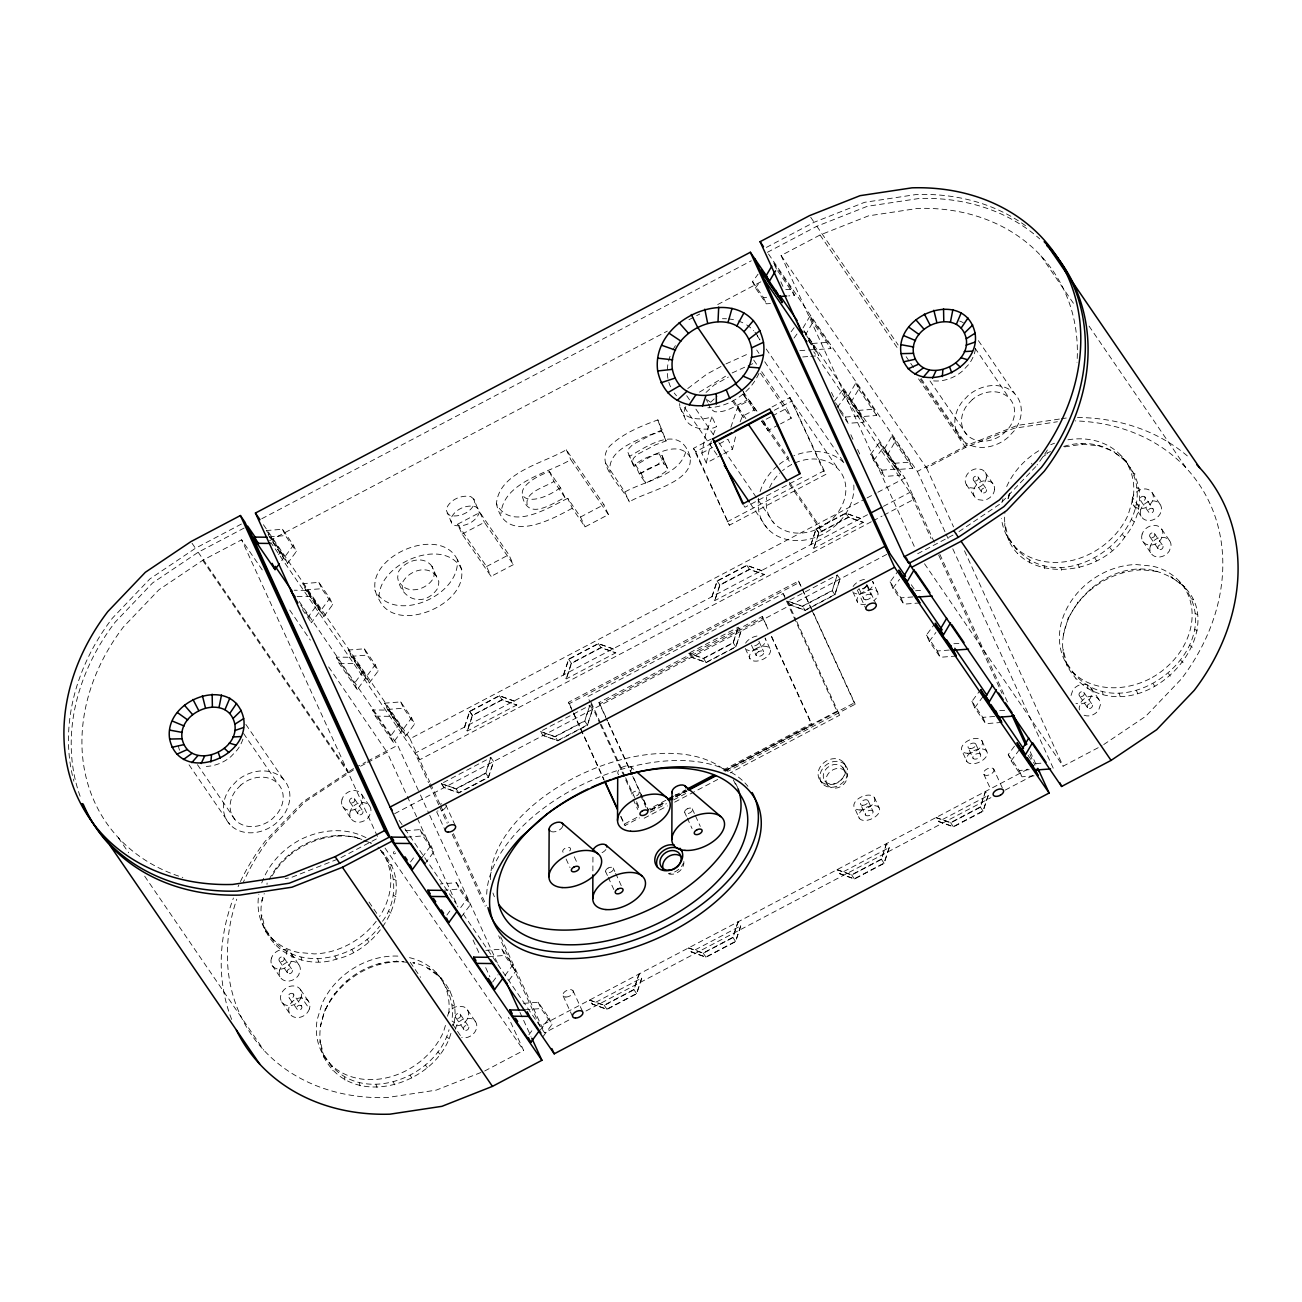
<?xml version="1.0" encoding="UTF-8"?>
<svg xmlns="http://www.w3.org/2000/svg" width="1302" height="1302" viewBox="0 0 1302 1302"><rect width="100%" height="100%" fill="white"/><g stroke="black" fill="none" stroke-linecap="round" stroke-linejoin="round"><path stroke-width="0.75" stroke-dasharray="5 3.75" d="M592.882 870.892L592.947 855.023M380.542 850.401C418.56 886.987 381.274 949.516 336.339 959.135C296.53 972.789 250 938.97 263.313 895.516M450.915 1033.365C436.365 1084.794 352.5 1110.964 324.182 1057.729C304.733 1009.245 354.632 956.303 403.653 961.722M382.576 921.246C399.096 899.031 396.98 867.083 377.971 847.065M436.284 972.757C447.416 986.265 454.903 1002.947 451.745 1020.817L454.219 1022.444L453.112 1026.09M454.219 1022.444C459.378 995.07 440.206 967.679 412.897 962.617L414.573 963.073L410.814 962.715M1063.636 446.423C1120.322 429.383 1163.695 489.292 1124.782 537.026C1093.354 584.826 997.788 582.433 1005.014 511.312M1155.899 571.09C1253.305 601.784 1160.798 729.885 1087.902 688.53C1023.697 645.711 1094.754 552.422 1157.592 571.545L1139.266 569.495M1013.916 545.701C1064.629 610.068 1179.628 517.854 1120.973 455.554M1072.23 671.376C1122.942 735.744 1237.958 643.546 1179.286 581.229M265.868 932.037L261.848 915.013L261.669 917.047M324.182 1057.729L320.162 1040.689L319.983 1042.723M1008.871 540.525L1004.867 523.485L1004.688 525.52M1067.201 666.201L1063.181 649.161L1063.002 651.195M267.008 884.432L267.089 883.033M320.552 1024.772L320.373 1026.481L325.402 1008.708M1063.555 633.244L1063.392 634.969L1068.405 617.181M262.239 899.08L262.06 900.805L264.257 893.53M722.04 454.691L706.302 462.975L701.778 453.112L705.7 434.25L711.982 416.77C700.313 421.181 679.953 419.602 679.628 403.604M706.302 462.975L711.397 440.434M447.628 1016.227L447.904 1014.746A11.23 9.195 -34.4 0 1 458.516 1006.186L463.756 1006.82A11.23 9.195 -34.4 0 1 468.134 1017.204L466.962 1019.694A11.23 9.195 -34.4 0 1 457.523 1025.764L452.282 1025.13M455.602 1029.28L456.091 1026.708A11.23 9.195 -34.4 0 1 466.702 1018.131L471.942 1018.766A11.23 9.195 -34.4 0 1 476.32 1029.15L475.132 1031.656A11.23 9.195 -34.4 0 1 465.709 1037.727L461.722 1037.417M1071.041 695.48L1072.718 690.385A11.23 9.195 -34.4 0 1 1082.157 684.315L1084.875 684.299A11.23 9.195 -34.4 0 1 1092.248 692.762L1090.588 697.839A11.23 9.195 -34.4 0 1 1078.414 703.926L1075.908 703.275M723.782 453.763L732.538 449.157L735.858 435.389M730.878 427.251L737.908 406.387L749.447 400.3L756.95 411.253M445.447 1025.423L443.494 1031.9A70.145 57.467 -34.4 0 1 364.153 1079.325A70.145 57.467 -34.4 0 1 317.151 1019.808L322.001 1003.761A70.145 57.467 -34.4 0 1 400.398 956.254M329.211 1062.904C362.428 1106.244 436.268 1077.714 449.044 1029.736M1001.84 502.605L1003.012 498.78M1007.943 498.65L1009.555 493.295M1008.366 498.357L1010.027 492.905M464.554 727.069L469.615 711.299L499.317 695.659L514.046 700.997L516.78 704.984L467.272 731.057L464.554 727.069L469.745 711.576L499.431 695.919L514.046 700.997M472.349 715.286L467.288 731.057L472.463 715.547L502.165 699.906L516.764 704.984L502.051 699.63L472.349 715.286L469.615 711.299M488.527 777.327L493.588 761.556L490.854 757.569L441.362 783.641L444.096 787.629L458.825 792.967L488.527 777.327L485.662 773.079L490.854 757.569L485.792 773.339L456.107 788.979L441.362 783.641L444.096 787.629L458.695 792.706L488.396 777.066L493.588 761.556M563.538 674.924L568.6 659.154L598.285 643.497L613.014 648.835L615.748 652.823L566.256 678.895L563.538 674.924L568.714 659.414L598.415 643.758L613.014 648.835M587.495 725.165L592.556 709.395L589.839 705.407L540.346 731.496L543.064 735.467L557.809 740.805L587.495 725.165L584.647 720.917L589.839 705.407L584.761 721.178L555.075 736.834L540.346 731.496L554.961 736.558L557.809 740.805M711.999 596.674L717.06 580.904L746.762 565.263L761.491 570.601L764.225 574.589L714.733 600.661L711.999 596.674L717.19 581.18L746.876 565.524L761.491 570.601M733.01 629.973L688.807 653.262L691.541 657.233L706.27 662.572L735.972 646.931L741.033 631.161L738.299 627.173L734.767 629.045M639.038 974.01L633.976 989.78L604.291 1005.437L589.562 1000.099L592.28 1004.086L607.009 1009.408L636.711 993.768L641.772 977.997L639.038 974.01L633.846 989.52L604.161 1005.177L589.546 1000.099L592.28 1004.086L606.895 1009.148L636.58 993.507L641.772 977.997L592.28 1004.086M810.983 544.529L816.045 528.758L845.747 513.102L860.476 518.44L863.193 522.428L813.717 548.5L810.983 544.529L816.175 529.019L845.861 513.362L860.476 518.44M818.779 532.73L813.717 548.5L818.893 533.006L848.595 517.35L863.193 522.428L848.465 517.089L818.779 532.73L816.045 528.758M834.94 594.77L840.018 578.999L837.284 575.012L787.791 601.101L790.526 605.088L805.254 610.426L834.94 594.77L832.092 590.522L837.284 575.012L832.222 590.783L802.52 606.439L787.791 601.101L802.406 606.179L805.254 610.426M738.022 921.865L732.961 937.635L703.259 953.276L688.53 947.937L691.264 951.925L705.993 957.263L735.679 941.606L740.74 925.836L738.022 921.865L732.831 937.359L703.145 953.015L688.53 947.937M886.499 843.631L881.421 859.401L851.736 875.042L837.007 869.703L839.725 873.691L854.454 879.029L884.156 863.372L889.217 847.602L886.499 843.631L881.308 859.125L851.606 874.781L837.007 869.703M985.468 791.47L980.406 807.24L950.704 822.88L935.975 817.542L938.709 821.529L953.438 826.868L983.14 811.227L988.202 795.457L985.468 791.47L980.292 806.98L950.59 822.62L935.975 817.542M685.796 406.598C677.203 424.908 702.755 433.859 716.507 426.633L711.982 416.77M601.133 647.745L571.448 663.402L566.256 678.895L571.318 663.125L601.019 647.485L615.748 652.823L601.133 647.745L598.285 643.497M592.556 709.395L587.381 724.905L557.679 740.545L543.064 735.467M749.61 569.511L719.925 585.151L714.733 600.661L719.794 584.891L749.496 569.251L764.225 574.589L749.61 569.511L746.762 565.263M703.422 658.324L733.124 642.683L738.299 627.173L733.238 642.944L703.552 658.6L688.807 653.262L703.422 658.324L706.27 662.572M741.033 631.161L735.842 646.671L706.156 662.311L691.541 657.233M840.018 578.999L834.826 594.509L805.124 610.15L790.526 605.088M713.187 434.901L716.507 426.633M740.138 421.848L742.433 416.249L753.972 410.179L749.447 400.3M662.23 455.781L662.978 458.63L657.754 464.554L641.137 473.244L634.92 464.163L643.579 458.939L655.036 454.219L659.382 454.007L662.23 455.781L667.487 468.508L665.892 471.422L656.973 477.59L645.662 483.107L639.428 474.026L634.92 464.163M810.023 316.044L802.406 329.015L812.302 343.468L815.166 349.717L830.888 348.578L828.023 342.345L810.023 316.044L812.887 322.294L830.888 348.578M805.254 335.249L812.887 322.294M848.22 395.938L855.853 382.983L873.854 409.267L876.702 415.501L860.98 416.64L851.085 402.172L848.22 395.938L858.116 410.407L860.98 416.64M851.085 402.172L858.702 389.217L855.853 382.983M884.416 448.816L892.049 435.861L910.049 462.145L912.897 468.394L897.176 469.517L887.28 455.065L884.416 448.816L894.328 463.284L897.176 469.517M887.28 455.065L894.897 442.094L892.049 435.861M269.091 879.68C285.822 846.056 330.203 824.98 365.699 841.027M272.102 875.872C288.686 847.553 323.856 830.969 356.26 837.398M395.71 852.973C393.285 856.277 392.211 850.043 395.58 851.785M325.321 1010.108C339.887 979.316 374.569 957.475 408.926 962.536M1068.34 618.58C1081.425 590.815 1109.955 571.545 1140.617 569.934M278.579 554.636L280.711 551.722L270.8 537.254L273.664 543.504L283.559 557.956L281.427 560.869M317.07 604.828L319.918 611.077L311.406 622.714L308.541 616.481L317.07 604.828L307.174 590.376L294.236 590.229M357.22 689.653L354.372 683.404L362.884 671.767L352.988 657.298L336.355 657.119L339.22 663.353L357.22 689.653L365.748 678L362.884 671.767M393.383 742.465L390.535 736.232L399.063 724.579L389.152 710.127L372.535 709.932L375.383 716.165L393.383 742.465L401.911 730.813L399.063 724.579M410.553 861.94L414.817 856.114M446.912 915.046L451.176 909.235M492.726 981.985L498.064 974.693M528.905 1034.797L533.169 1028.971M287.514 563.392L284.633 557.077L293.438 545.212L282.534 529.279L266.454 530.532L269.335 536.831L287.514 563.392L296.319 551.527L293.438 545.212M323.889 616.497L321.008 610.199L329.797 598.334L318.892 582.401L302.813 583.638L305.71 589.936L323.889 616.497L332.694 604.633L329.797 598.334M369.345 682.899L366.464 676.601L375.253 664.736L364.348 648.803L348.269 650.04L351.166 656.338L369.345 682.899L378.15 671.035L375.253 664.736M405.703 736.021L402.823 729.706L411.627 717.841L400.707 701.908L384.643 703.161L387.524 709.46L405.703 736.021L414.508 724.14L411.627 717.841M770.377 303.529L766.357 303.838L755.437 287.905L752.556 281.606L758.057 274.185M755.437 287.905L759.847 281.981M791.128 331.75L794.415 327.307M794.008 338.048L797.312 333.605M422.141 857.416L430.929 845.551L420.025 829.602L403.962 830.855M425.022 863.714L433.826 851.85L430.929 845.551M834.387 401.114L843.175 389.249L861.354 415.81L864.251 422.108L848.172 423.345L839.448 410.602M460.696 907.559L467.304 898.657L456.384 882.723L440.32 883.96M837.267 407.412L846.056 395.548L843.175 389.249M461.38 916.82L470.185 904.955L467.304 898.657M870.745 454.235L879.55 442.371L897.729 468.932L900.61 475.23L884.53 476.467L873.626 460.534L870.745 454.235L881.649 470.168L884.53 476.467M873.626 460.534L882.431 448.669L879.55 442.371M505.062 975.442L512.76 965.059L501.84 949.125L485.776 950.362M509.049 980.26L515.641 971.357L512.76 965.059M540.33 1030.028L549.118 1018.164L538.214 1002.231L522.135 1003.484M543.211 1036.343L551.999 1024.479L549.118 1018.164M919.928 602.924L903.848 604.161L892.944 588.227L890.063 581.929L897.762 571.545M892.944 588.227L899.536 579.325M956.286 656.045L940.223 657.282L929.303 641.349L926.422 635.05L934.12 624.667M929.303 641.349L935.91 632.447M1001.743 722.431L985.679 723.668L974.759 707.735L971.878 701.436L979.576 691.053M974.759 707.735L983.563 695.87M1034.097 775.862L1022.037 776.789L1011.133 760.856L1008.236 754.558L1015.934 744.174M1011.133 760.856L1019.922 748.992M706.058 392.423L714.131 385.034L728.339 377.059M710.583 402.302L717.093 396.166M270.897 937.228C297.784 973.571 355.739 959.167 379.582 926.275M1035.855 466.572L1000.327 503.776L958.272 532.079M687.765 388.533L706.921 374.065L724.335 364.706M699.451 392.146L725.556 376.213M241.423 524.039L195.463 548.256L149.876 578.934L112.33 618.255A210.452 172.401 -34.4 0 0 73.888 781.2M244.141 528.026L198.197 552.243L152.611 582.922L115.064 622.258A210.452 172.401 -34.4 0 0 80.252 796.629M262.239 569.902L241.635 539.793L202.689 560.316L158.942 589.757L123.413 626.962A199.141 163.141 -34.4 0 0 182.833 877.467M353.493 768.554L302.617 802.032L265.071 841.352A210.452 172.401 -34.4 0 0 238.087 886.646M353.46 769.97L304.408 802.211L268.863 839.416A199.141 163.141 -34.4 0 0 243.344 882.268M1042.821 456.823L1045.913 454.74M1103.722 744.549L1145.793 716.23L1181.321 679.026A199.141 163.141 -34.4 0 0 1075.192 420.888M634.09 466.23L629.582 456.351C644.506 447.774 673.866 427.121 686.463 448.295C705.733 480.438 646.655 490.61 629.354 501.888C622.779 486.281 593.793 464.96 609.645 446.195C622.991 433.306 640.698 426.226 657.852 419.895L666.119 440.922L655.671 444.731L637.183 454.496L633.407 458.385L632.3 461.885L634.09 466.23C649.031 457.637 678.391 436.984 690.971 458.174M639.428 474.026L648.103 468.801L659.544 464.082L663.89 463.87L666.738 465.66M636.597 795.815L637.508 795.245A4.215 2.392 -24.6 0 0 638.745 791.632A4.215 2.392 -24.6 0 0 633.879 791.828L632.951 792.413A4.215 2.392 -24.6 0 0 632.707 796.515M766.39 247.413L814.124 222.268L864.609 202.315L916.575 194.47A210.452 172.401 -34.4 0 1 1027.717 227.313M261.783 518.733L751.287 260.791M767.366 252.328L816.859 226.255L867.344 206.302L919.31 198.457A210.452 172.401 -34.4 0 1 1039.728 238.901M914.264 546.368L781.102 255.517L820.048 234.995L868.499 215.855L917.682 208.418A199.141 163.141 -34.4 0 1 1076.998 362.265M269.595 540.688L667.324 331.115M688.921 319.739L699.711 314.042M717.711 304.554L760.905 281.802M457.572 524.234L479.917 512.467L508.87 554.766L513.395 564.629L491.066 576.395L462.096 534.097L457.572 524.234L486.541 566.533L491.066 576.395M462.096 534.097L484.425 522.33L513.395 564.629M560.413 487.664C522.997 514.469 502.621 488.852 549.411 471.568L560.413 487.664L564.938 497.527C549.721 504.867 526.496 521.793 521.858 493.702M742.628 390.34L747.136 400.202C736.818 404.776 726.37 413.157 714.538 411.709L710.632 408.828L708.369 403.897M567.737 498.357C547.947 507.764 511.068 531.916 496.453 503.776C498.959 472.056 543.666 463.317 566.289 449.76L603.884 504.688L608.408 514.567L585.037 526.887L572.262 508.219L567.737 498.357L580.513 517.008L585.037 526.887M572.262 508.219C549.753 520.556 504.948 544.513 496.453 503.776M772.086 406.94L789.956 397.533L825.891 474.351L729.38 525.211L693.461 448.376L711.331 438.969M693.461 448.376L695.724 451.696L711.803 443.217M774.365 410.26L792.234 400.853M486.541 566.533L508.87 554.766M580.513 517.008L603.884 504.688M701.778 453.112L712.275 447.579M719.274 443.901L728.013 439.295L732.538 449.157M770.572 416.868L763.379 420.644L767.903 430.523L778.694 424.826M772.379 415.908L786.766 408.34L791.274 418.202L780.484 423.882M801.902 477.264L744.988 507.259L742.71 503.939M727.102 521.89L823.613 471.031L825.891 474.351M355.267 767.627L365.878 762.044M367.636 761.117L397.68 745.281L419.618 793.178M263.427 524.706L410 738.787L865.309 498.861M867.099 497.917L876.1 493.181M877.906 492.221L904.89 477.997L935.617 545.131M768.505 254.004L917.373 471.438L966.849 445.349L1017.35 425.412L1059.34 419.065M360.54 766.243L365.846 763.444M367.62 762.516L387.085 752.247L406.468 794.594M781.102 255.517L926.568 467.971L965.514 447.449L1013.965 428.309L1057.387 421.75M867.539 514.713L415.061 753.158L428.57 782.665M883.456 506.332L909.968 492.368L931.076 538.491M871.315 521.76L419.602 759.798L270.751 542.364M873.121 520.816L882.121 516.08M883.912 515.12L914.509 499.008L813.75 351.817M572.636 711.559L568.404 702.331L798.533 581.066L812.969 611.924M568.404 702.331L569.316 703.65L799.444 582.385M784.894 596.267L783.088 593.614L587.593 696.635L590.115 702.136M607.367 721.064L598.92 702.608L762.223 616.546L768.213 628.947M598.92 702.608L599.815 703.926L763.135 617.864M394.604 813.717L889.51 552.927M441.362 783.641L455.977 788.719L485.662 773.079M554.961 736.558L584.647 720.917M802.406 606.179L832.092 590.522M340.994 857.595L378.166 838.016L241.635 539.793M917.65 553.741L956.579 533.218M665.892 800.258L647.957 809.714L632.739 776.464M674.875 795.522L685.633 789.858M723.326 769.987L811.276 723.652L812.171 724.986L724.237 771.321M650.414 809.518L664.752 801.951M675.51 796.287L686.284 790.607M723.945 770.768L836.926 711.234L839.66 715.205L730.259 772.867M650.658 810.088L665.013 802.52M675.787 796.857L686.545 791.177M620.794 816.761L624.179 824.133L638.55 816.566M651.146 809.925L665.517 802.341M676.308 796.661L687.098 790.981M724.856 771.077L854.307 702.868L855.202 704.203L727.558 771.468M624.179 824.133L625.074 825.468L639.461 817.884M650.251 812.204L666.429 803.676M673.622 799.884L688.009 792.3M644.164 818.226L667.487 805.938M674.664 802.162L717.695 779.475M1027.896 769.108L540.053 1026.171L498.682 935.78M463.317 914.085L544.61 1032.812L571.594 1018.587M585.998 1011.003L990.92 797.638M1005.307 790.037L1034.113 774.869M484.686 1070.993L523.632 1050.47L508.447 1017.334M924.518 563.766L1063.099 766.194L1102.045 745.672M725.979 363.893L749.155 353.395M732.147 372.942L746.306 366.48M564.938 497.527L553.92 481.447C544.854 487.355 523.485 492.058 527.44 505.908M608.408 514.567L570.797 459.639C548.191 473.196 503.483 481.919 500.961 513.655M748.145 365.667L753.679 363.274M605.593 463.105L624.83 492.026C644.929 480.503 682.606 475.458 686.463 448.295M1050.535 451.599L1046.792 453.08L1047.459 453.698M337.364 859.271L290.769 877.678L285.268 878.508M480.959 1072.474L436.219 1090.132L387.052 1097.57A199.141 163.141 -34.4 0 1 236.736 899.177M666.119 440.922L661.611 431.06L651.163 434.868L632.658 444.633L628.899 448.506L627.776 452.022L633.325 465.107M662.36 429.774C644.262 438.628 605.837 446.749 610.117 472.984M1061.325 418.772L1067.314 417.861M1064.629 446.912L1082.304 444.242L1099.279 445.87M752.556 281.606L763.46 297.54L767.48 297.23M799.835 350.661L815.898 349.408L818.795 355.723L810.755 356.341M802.716 356.96L808.737 356.488M835.477 402.709L845.291 417.047L861.354 415.81M881.649 470.168L897.729 468.932M269.335 536.831L285.415 535.594L296.319 551.527M305.71 589.936L321.773 588.699L332.694 604.633M890.063 581.929L900.968 597.862L915.029 596.772M351.166 656.338L367.229 655.101L378.15 671.035M926.422 635.05L937.326 650.984L951.388 649.893M387.524 709.46L403.604 708.207L414.508 724.14M971.878 701.436L982.782 717.369L996.844 716.295M1008.236 754.558L1019.157 770.491L1029.198 769.71M406.842 837.153L422.906 835.917L433.826 851.85M443.201 890.259L459.28 889.022L470.185 904.955M488.657 956.661L504.737 955.424L515.641 971.357M525.032 1009.782L541.095 1008.529L551.999 1024.479M785.773 289.646L791.665 289.223L794.513 295.456L788.621 295.896M812.302 343.468L828.023 342.345M858.116 410.407L873.854 409.267M894.328 463.284L910.049 462.145M915.566 590.766L923.427 590.213M953.894 643.741L959.802 643.318M999.724 710.68L1005.616 710.257M1035.92 763.558L1041.812 763.135M297.1 596.462L310.022 596.609L319.918 611.077M339.22 663.353L355.837 663.532L365.748 678M375.383 716.165L392.016 716.36L401.911 730.813M1084.094 715.221L1086.6 715.872A11.23 9.195 -34.4 0 0 1098.758 709.785L1100.434 704.707A11.23 9.195 -34.4 0 0 1093.062 696.261L1090.327 696.277A11.23 9.195 -34.4 0 0 1080.888 702.348L1079.228 707.425A11.23 9.195 -34.4 0 0 1079.456 709.915M1097.586 445.398L1114.382 451.68M1172.695 577.356L1170.71 576.786L1184.918 586.958M429.693 968.883L427.707 968.314L441.915 978.486M1080.953 443.819L1082.304 444.242M337.934 835.347L339.301 835.77M396.264 961.022L397.615 961.462M1126.604 461.282L1112.396 451.094M381.356 852.029L383.585 852.81M365.992 837.658C345.437 826.884 320.634 829.423 300.388 839.644A70.145 57.467 -34.4 0 0 261.002 885.148M367.587 841.759L371.379 843.208L363.828 840.49M354.567 836.926L361.972 839.774M1132.707 472.984L1135.1 474.009M1191.021 598.66L1193.413 599.685M389.689 864.512L392.081 865.537M448.002 990.187L450.411 991.213M1121.95 572.115L1122.942 572.603M320.618 837.951L321.627 838.439M378.931 963.643L379.94 964.131M1136.809 487.68L1139.299 488.999M1195.122 613.372L1197.612 614.69M393.806 879.208L396.28 880.526M452.12 1004.884L454.593 1006.202M1136.434 503.597L1138.908 505.241M1194.748 629.289L1197.222 630.917M393.416 895.125L395.889 896.769M707.409 399.926L710.029 401.846M1144.849 496.973L1144.377 496.583A2.799 2.295 -34.4 0 0 1140.568 500.57L1149.243 512.907A2.799 2.295 -34.4 0 0 1153.035 508.919L1144.849 496.973A2.799 2.295 -34.4 0 1 1141.057 500.945L1140.568 500.57M1153.035 508.919L1152.563 508.545A2.799 2.295 -34.4 0 0 1148.755 512.516M293.259 993.979L292.771 993.605A2.799 2.295 -34.4 0 0 288.963 997.592L297.637 1009.913A2.799 2.295 -34.4 0 0 301.429 1005.925L293.259 993.979A2.799 2.295 -34.4 0 1 289.451 997.967L288.963 997.592M301.429 1005.925L300.957 1005.551A2.799 2.295 -34.4 0 0 297.149 1009.538M473.782 499.057L470.771 496.632C461.185 494.548 449.157 499.968 446.081 509.635L451.631 522.981L454.642 525.406C464.228 527.473 476.255 522.069 479.331 512.386L473.782 499.057L474.807 502.523C471.747 512.207 459.72 517.61 450.118 515.527L447.107 513.102M478.306 508.919L475.295 506.494C465.709 504.427 453.682 509.831 450.606 519.514L451.631 522.981M1131.584 519.661L1133.961 521.614M1189.898 645.336L1192.274 647.306M388.566 911.188L390.942 913.141M446.879 1036.864L449.255 1038.833M630.673 766.748L633.667 769.336M431.987 566.386C423.329 554.327 404.157 560.82 398.2 572.31L397.696 577.714C401.244 601.215 425.754 607.904 438.335 587.283L438.855 581.782L431.987 566.386L434.347 571.92L433.81 577.404C427.967 589.106 408.649 595.388 400.056 583.215M436.495 576.265C427.853 564.205 408.665 570.683 402.725 582.189L402.22 587.576L404.58 593.077M1122.584 534.748L1124.782 537.026M1180.898 660.439L1183.095 662.702M437.895 1051.967L440.092 1054.229M1110.069 547.865L1112.006 550.388M1168.382 673.541L1170.319 676.08M367.05 939.393L369.003 941.916M425.38 1065.069L427.316 1067.607M1040.933 255.81L1074.134 304.326M1089.025 326.07L1186.382 468.264M1152.156 492.693L1160.342 504.655M1161.693 529.182L1169.88 541.127M1132.594 497.543A11.23 9.195 -34.4 0 0 1136.972 507.926L1139.478 508.577A11.23 9.195 -34.4 0 0 1152.823 500.001A11.23 9.195 -34.4 0 0 1145.939 488.95L1143.221 488.982A11.23 9.195 -34.4 0 0 1132.594 497.543L1140.78 509.489A11.23 9.195 -34.4 0 0 1145.158 519.889L1147.664 520.54A11.23 9.195 -34.4 0 0 1161.01 511.946A11.23 9.195 -34.4 0 0 1154.125 500.912L1151.407 500.928A11.23 9.195 -34.4 0 0 1140.78 509.489M1154.402 533.446L1162.572 545.392M1133.277 504.834L1141.463 516.796M1150.122 537.059L1158.292 549.005M1142.814 541.323L1151.001 553.269M978.404 340.652L1014.779 393.774M974.986 348.073L1009.392 398.347M930.019 380.965L966.735 434.575M810.707 217.288L814.124 222.268M816.859 226.255L898.152 344.997M906.159 356.715L909.61 361.728M910.749 363.404L915.322 370.094M921.051 378.459L966.849 445.349M985.24 472.496L993.426 484.458M920.449 379.387L961.348 439.148M820.048 234.995L897.924 348.757M918.545 378.866L965.514 447.449M977.948 476.776L986.135 488.722M973.668 480.373L981.838 492.335M966.361 484.653L974.547 496.599M1091.092 688.042L1099.262 699.988M1083.785 692.306L1091.971 704.268M1079.504 695.919L1087.691 707.865M773.665 262.939L791.665 289.223M777.636 270.816L794.513 295.456M858.702 389.217L876.702 415.501M894.897 442.094L912.897 468.394M804.131 330.822L904.89 477.997M806.817 336.128L815.898 349.408M808.558 340.066L815.166 349.717M808.558 340.782L818.795 355.723M846.056 395.548L864.251 422.108M882.431 448.669L900.61 475.23M757.146 335.753L760.547 340.733M766.227 349.017L844.64 463.561A50.583 41.436 -34.4 0 0 793.813 455.814M756.69 350.01L758.985 353.363M764.73 361.744L838.163 469.013M911.286 584.744L914.72 589.757M1028.059 755.306L1032.632 761.995M753.712 360.068L757.129 365.048M761.686 371.721L786.766 408.34M760.514 373.267L791.274 418.202M845.747 513.102L848.595 517.35M743.263 391.804L756.901 411.725M762.581 420.025L788.719 458.206A50.583 41.436 -34.4 0 0 779.214 464.391M743.426 394.164L754.9 410.927M761.784 420.985L791.616 464.554A42.087 34.487 -34.4 0 0 782.502 470.689M743.003 394.148L747.136 400.202M761.475 421.132L767.903 430.523M733.254 400.186L745.883 418.609M789.484 482.31L820.472 527.554M732.473 401.13L743.833 417.73M789.289 484.116L823.385 533.918M816.175 529.019L818.893 533.006M980.292 806.98L983.14 811.227M686.724 395.727L690.158 400.756M695.903 409.137L713.105 434.266M718.85 442.647L756.706 497.966M757.862 499.642L773.925 523.111M684.494 407.396L717.451 455.521M750.408 503.662L767.448 528.563M950.59 822.62L953.438 826.868M843.81 762.76L845.356 765.511A14.761 12.092 -34.4 0 1 839.546 781.135L836.242 783.12A14.761 12.092 -34.4 0 1 819.137 778.759A14.761 12.092 -34.4 0 1 825.582 761.426A14.761 12.092 -34.4 0 1 843.81 762.76L847.179 768.18A14.761 12.092 -34.4 0 1 841.369 783.788L838.065 785.773A14.761 12.092 -34.4 0 1 820.96 781.412A14.761 12.092 -34.4 0 1 827.405 764.079A14.761 12.092 -34.4 0 1 845.633 765.413M717.06 580.904L719.925 585.151M842.817 767.545L843.989 769.645A11.23 9.195 -34.4 0 1 839.562 781.525L837.056 783.023A11.23 9.195 -34.4 0 1 824.052 779.703A11.23 9.195 -34.4 0 1 828.951 766.52A11.23 9.195 -34.4 0 1 842.817 767.545L846.707 773.632A11.23 9.195 -34.4 0 1 842.296 785.513L839.79 787.01A11.23 9.195 -34.4 0 1 827.633 785.041L824.898 781.07M628.801 455.228L629.582 456.351M733.124 642.683L735.972 646.931M881.308 859.125L884.156 863.372M820.26 780.533L822.083 783.202M851.606 874.781L854.454 879.029M568.6 659.154L571.448 663.402M732.831 937.359L735.679 941.606M703.145 953.015L705.993 957.263M499.317 695.659L502.165 699.906M469.745 711.576L472.463 715.547M633.846 989.52L636.711 993.768M455.977 788.719L458.825 792.967M604.161 1005.177L607.009 1009.408M266.454 530.532L284.633 557.077M302.813 583.638L321.008 610.199M348.269 650.04L366.464 676.601M384.643 703.161L402.823 729.706M299.216 601.443L397.68 745.281M300.664 604.974L308.541 616.481M336.355 657.119L354.372 683.404M372.535 709.932L390.535 736.232M302.406 609.58L311.406 622.714M289.728 610.052L310.348 640.161M328.674 666.933L387.085 752.247M399.209 820.455L403.799 827.144M404.938 828.804L456.449 904.06M192.045 543.276L195.463 548.256M198.197 552.243L348.204 771.354M202.689 560.316L348.139 772.77M361.614 794.366L369.801 806.312M354.323 798.631L362.509 810.576M385.034 848.041L523.632 1050.47M350.043 802.244L358.213 814.189M342.735 806.508L350.922 818.453M467.451 1009.896L475.637 1021.858M460.159 1014.177L468.346 1026.122M455.879 1017.773L464.065 1029.736M369.003 902.026L378.166 915.42M410.228 962.259L420.546 977.314M452.608 1024.153L461.771 1037.531M245.866 724.417L283.364 779.182M243.572 733.482L277.993 783.755M197.465 764.697L235.32 820M189.034 764.811L229.949 824.557M291.013 953.227L299.183 965.173M283.706 957.491L291.892 969.453M300.55 989.715L308.737 1001.661M279.425 961.104L287.612 973.05M301.234 997.006A11.23 9.195 -34.4 0 1 290.606 1005.583L287.888 1005.6A11.23 9.195 -34.4 0 1 280.988 994.565A11.23 9.195 -34.4 0 1 294.333 985.972L296.856 986.623A11.23 9.195 -34.4 0 1 301.234 997.006L309.404 1008.952A11.23 9.195 -34.4 0 1 298.793 1017.529L296.059 1017.546A11.23 9.195 -34.4 0 1 289.174 1006.511A11.23 9.195 -34.4 0 1 302.52 997.918L305.026 998.569A11.23 9.195 -34.4 0 1 309.404 1008.952M272.134 965.368L280.321 977.33M281.671 1001.856L289.858 1013.802M118.352 837.723L128.654 852.777M144.685 876.197L263.801 1050.177M1008.969 538.182L1017.301 550.665L1017.367 553.252M1067.298 663.857L1075.615 676.34L1075.696 678.928M265.966 929.709L274.299 942.192L274.364 944.78M324.279 1055.385L332.612 1067.868L332.677 1070.456M1094.868 558.086L1096.512 560.82M1153.198 683.762L1154.825 686.512M351.865 949.614L353.509 952.348M410.179 1075.289L411.823 1078.04M827.633 785.041L826.461 782.958A11.23 9.195 -34.4 0 1 830.871 771.077L833.378 769.563A11.23 9.195 -34.4 0 1 845.535 771.533M457.311 559.534C438.774 521.76 354.632 561.243 379.256 599.945C397.615 638.517 482.114 598.22 457.311 559.534C460.729 595.714 393.985 625.025 374.732 590.066M461.836 569.397C443.819 534.585 374.96 564.905 379.256 599.945M926.568 467.971L953.536 526.887M964.489 550.811L1063.099 766.194M917.373 471.438L945.203 532.225M946.049 534.064L948.572 539.598M952.787 548.809L1054.002 769.873M939.849 554.343L1007.406 701.924M1030.224 751.742L1036.132 764.648M938.677 555.091L1002.019 693.445M1029.898 754.314L1034.96 765.381M1019.157 770.491L1022.037 776.789M845.291 417.047L848.172 423.345M982.782 717.369L985.679 723.668M774.381 264.501L776.513 269.172M780.858 281.802L783.381 287.335M831.457 392.341L833.996 397.859M838.211 407.07L840.734 412.604M850.857 434.705L853.396 440.239M857.611 449.45L860.134 454.968M981.871 740.626L986.688 751.124A11.23 6.38 -24.6 0 1 980.422 761.654L977.737 762.809A11.23 6.38 -24.6 0 1 966.881 761.556L962.08 751.042M993.67 769.01L993.996 769.791A5.615 3.19 -24.6 0 1 990.643 774.283L989.308 774.885A5.615 3.19 -24.6 0 1 983.58 773.827A5.615 3.19 -24.6 0 1 987.29 768.831A5.615 3.19 -24.6 0 1 993.67 769.01L1003.289 790.021M937.326 650.984L940.223 657.282M975.686 743.881L980.487 754.379A4.215 2.392 -24.6 0 1 978.144 758.334L977.135 758.773A4.215 2.392 -24.6 0 1 973.066 758.285L968.265 747.787M983.84 774.316L991.05 790.07M763.46 297.54L766.357 303.838M900.968 597.862L903.848 604.161M789.956 397.533L823.613 471.031M877.418 591.824L872.6 581.327A11.23 6.38 -24.6 0 1 867.604 591.124A11.23 6.38 -24.6 0 1 854.079 592.947M867.23 584.907L876.034 604.161M866.416 584.582L871.217 595.079M858.994 588.488L863.796 598.985M857.334 590.115L866.139 609.369M852.81 591.759L857.611 602.256M737.908 406.387L742.433 416.249M813.799 613.763L855.202 704.203M798.533 581.066L811.211 608.75M812.057 610.589L854.307 702.868M706.107 398.949L707.621 402.253M787.498 601.28L795.913 619.654M796.743 621.493L839.66 715.205M783.088 593.614L785.611 599.132M786.441 600.971L836.926 711.234M874.244 797.312L879.062 807.81A11.23 6.38 -24.6 0 1 872.796 818.34L870.11 819.511A11.23 6.38 -24.6 0 1 859.255 818.242L854.454 807.745M868.06 800.567L872.877 811.081A4.215 2.392 -24.6 0 1 870.517 815.019L869.508 815.459A4.215 2.392 -24.6 0 1 865.439 814.987L860.638 804.49M679.807 406.94L684.315 416.819M695.724 451.696L729.38 525.211M771.598 636.336L812.171 724.986M762.223 616.546L768.147 629.468M771.533 636.857L811.276 723.652M769.889 648.477L765.071 637.98A11.23 6.38 -24.6 0 1 760.075 647.778A11.23 6.38 -24.6 0 1 746.567 649.617M758.887 641.235L763.704 651.749M751.466 645.157L756.267 655.655M662.978 458.63L667.487 468.508M659.382 454.007L663.89 463.87M745.281 648.412L750.082 658.91M641.137 473.244L645.662 483.107M624.83 492.026L629.354 501.888M733.335 779.768L735.858 785.285M566.289 449.76L570.797 459.639M549.411 471.568L553.92 481.447M692.273 808.884L694.682 814.141M695.48 815.898L700.297 826.396M684.852 812.806L686.463 816.305M687.261 818.047L692.062 828.56M599.815 703.926L607.432 720.559M608.278 722.398L642.944 798.11M643.79 799.965L648.868 811.032M608.213 722.919L631.893 774.625M640.519 795.31L646.02 807.338M591.157 702.445L600.417 722.659M601.264 724.498L624.814 775.959M625.66 777.799L635.75 799.851M636.597 801.69L639.966 809.03M590.962 703.975L599.376 722.35M600.222 724.189L633.032 795.864M636.385 803.22L638.924 808.721M633.097 799.216L637.817 809.535M569.316 703.65L572.685 711.038M573.531 712.878L603.949 779.328M620.859 816.24L625.074 825.468M573.466 713.398L603.9 779.849M479.917 512.467L484.425 522.33M613.226 868.092L614.837 871.591M615.634 873.333L621.233 885.588M605.804 871.998L607.399 875.497M608.213 877.255L613.812 889.494M574.28 856.781L577.437 863.649M566.077 858.978L570.016 867.571M573.043 990.724L582.645 1011.735M563.131 995.949L571.952 1015.202M400.707 701.908L403.604 708.207M538.214 1002.231L541.095 1008.529M445.756 804.815L455.375 825.826M410 738.787L429.741 781.932M430.588 783.771L439.881 804.066M440.727 805.905L448.327 822.506M453.389 833.589L486.33 905.525M500.684 936.887L544.61 1032.812M429.416 784.52L438.709 804.799M439.555 806.654L447.156 823.255M452.217 834.322L485.158 906.273M364.348 648.803L367.229 655.101M501.84 949.125L504.737 955.424M436.658 811.781L445.479 831.034M389.152 710.127L392.016 716.36M420.465 795.017L428.895 813.441M429.741 815.28L498.894 966.344M519.986 1012.403L530.956 1036.343M318.892 582.401L321.773 588.699M456.384 882.723L459.28 889.022M352.988 657.298L355.837 663.532M407.314 796.433L416.591 816.679M417.437 818.519L457.881 906.892M473.049 940.028L479.803 954.757M485.695 967.63L489.91 976.842M282.534 529.279L285.415 535.594M420.025 829.602L422.906 835.917M307.174 590.376L310.022 596.609M280.711 551.722L283.559 557.956M1136.353 690.418L1137.655 693.282M1078.04 564.726L1079.342 567.607M393.35 1081.946L394.652 1084.81M335.037 956.254L336.339 959.135M1089.92 588.992L1090.279 589.806M1031.607 463.3L1031.965 464.13M346.918 980.504L347.276 981.334M288.605 854.828L288.963 855.658M657.852 419.895L661.611 431.06M1119.036 693.038L1119.98 695.952M1060.723 567.346L1061.667 570.276M376.034 1084.566L376.978 1087.479M317.721 958.874L318.665 961.804M1102.403 691.443L1103.022 694.34M1044.09 565.752L1044.709 568.648M359.401 1082.971L360.003 1085.852M301.087 957.279L301.69 960.176M1087.593 685.747L1087.902 688.53M1029.28 560.072L1029.589 562.838M344.591 1077.275L344.9 1080.058M286.277 951.583L286.586 954.366M1077.405 602.094L1077.503 603.184M334.402 993.621L334.5 994.712M276.073 867.929L276.187 869.036M242.904 739.178A35.138 28.79 -34.4 0 1 237.224 749.952L230.991 756.543A35.138 28.79 -34.4 0 1 206.302 766.406M179.546 750.196A35.138 28.79 -34.4 0 1 178.179 744.598M409.495 957.654A70.145 57.467 -34.4 0 1 448.344 1015.853M380.412 849.913A70.145 57.467 -34.4 0 1 379.598 916.478M376.18 921.311A70.145 57.467 -34.4 0 1 314.319 953.91L297.686 952.332A70.145 57.467 -34.4 0 1 258.838 894.132M231.658 1019.433A210.452 172.401 -34.4 0 1 233.432 898.006M1047.378 449.971A199.141 163.141 -34.4 0 1 1037.076 464.96M1067.933 439.799A70.145 57.467 -34.4 0 1 1133.033 498.65L1128.183 514.697A70.145 57.467 -34.4 0 1 1057.322 562.399A70.145 57.467 -34.4 0 1 1001.466 518.522M1006.706 486.541A70.145 57.467 -34.4 0 1 1041.812 448.978M1050.747 444.698A70.145 57.467 -34.4 0 1 1054.522 443.25M1077.47 417.47A210.452 172.401 -34.4 0 1 1189.719 457.995M684.95 790.33A7.373 4.183 -24.6 0 1 675.478 794.708M618.645 774.69A7.373 4.183 -24.6 0 1 624.667 766.26A7.373 4.183 -24.6 0 1 630.656 771.223M562.757 826.265A7.373 4.183 -24.6 0 1 551.153 831.62M569.674 850.89A4.215 2.392 -24.6 0 0 569.869 847.748A4.215 2.392 -24.6 0 0 565.28 848.155L564.368 848.725A4.215 2.392 -24.6 0 0 564.108 852.843M605.902 849.539A7.373 4.183 -24.6 0 1 601.687 852.826M486.704 894.246A144.603 82.124 -24.6 0 1 597.097 777.945A144.603 82.124 -24.6 0 1 747.901 786.31M980.487 754.379A4.215 2.392 -24.6 0 0 975.426 754.346L974.498 754.916A4.215 2.392 -24.6 0 0 973.066 758.285M879.062 807.81A11.23 6.38 -24.6 0 0 865.521 807.712L863.08 809.258A11.23 6.38 -24.6 0 0 859.255 818.242M986.688 751.124A11.23 6.38 -24.6 0 0 973.147 751.026L970.706 752.556A11.23 6.38 -24.6 0 0 966.881 761.556M494.402 896.72A133.292 75.695 -24.6 0 1 492.953 893.009M490.61 879.631A133.292 75.695 -24.6 0 1 583.963 773.046A133.292 75.695 -24.6 0 1 725.995 771.419M735.435 783.137A133.292 75.695 -24.6 0 1 737.974 788.54M865.716 604.242A11.23 6.38 -24.6 0 1 857.937 596.967A11.23 6.38 -24.6 0 1 874.26 589.871A11.23 6.38 -24.6 0 1 873.593 600.824M853.136 586.47A11.23 6.38 -24.6 0 1 867.132 579.097M745.607 643.123A11.23 6.38 -24.6 0 1 759.603 635.75M446.065 805.596A5.615 3.19 -24.6 0 1 446 806.491M445.593 807.468A5.615 3.19 -24.6 0 1 437.439 811.016M440.336 804.197A5.615 3.19 -24.6 0 1 441.703 803.822M866.253 585.802A5.615 3.19 -24.6 0 1 858.099 589.35M866.595 585.835A4.215 2.392 -24.6 0 1 863.568 588.764A4.215 2.392 -24.6 0 1 859.466 588.943M758.773 643.221A4.215 2.392 -24.6 0 1 751.954 645.597M872.877 811.081A4.215 2.392 -24.6 0 0 867.799 811.032L866.888 811.618A4.215 2.392 -24.6 0 0 865.439 814.987M758.936 373.414A50.583 41.436 -34.4 0 1 707.849 407.803M676.535 395.775A50.583 41.436 -34.4 0 1 674.224 392.992M670.53 386.775A50.583 41.436 -34.4 0 1 671.344 353.119M672.89 349.912A50.583 41.436 -34.4 0 1 675.689 345.225M722.431 318.73A50.583 41.436 -34.4 0 1 726.516 318.778M728.534 318.925A50.583 41.436 -34.4 0 1 734.426 319.885M738.153 320.927A50.583 41.436 -34.4 0 1 745.102 323.986M746.681 324.93A50.583 41.436 -34.4 0 1 753.728 330.773M754.916 332.124A50.583 41.436 -34.4 0 1 759.733 339.757M794.904 462.975A42.087 34.487 -34.4 0 1 845.486 484.279A42.087 34.487 -34.4 0 1 805.743 532.551A42.087 34.487 -34.4 0 1 766.683 497.25M769.596 487.615A42.087 34.487 -34.4 0 1 779.8 473.131M853.803 485.011A50.583 41.436 -34.4 0 1 803.952 540.167A50.583 41.436 -34.4 0 1 758.757 497.478M760.108 491.651A50.583 41.436 -34.4 0 1 777.766 465.579M975.491 348.92A35.138 28.79 -34.4 0 1 968.639 364.544L962.39 371.119A35.138 28.79 -34.4 0 1 932.623 380.802M959.72 321.057A35.138 28.79 -34.4 0 1 963.285 322.701M683.843 861.533A11.23 9.195 -34.4 0 1 669.016 874.033M683.338 863.372A14.761 12.092 -34.4 0 1 681.451 866.562M678.814 869.313A14.761 12.092 -34.4 0 1 668.431 873.414M271.451 958.077L270.962 960.664A11.23 9.195 -34.4 0 0 278.335 969.111L281.069 969.095A11.23 9.195 -34.4 0 0 290.509 963.024L292.169 957.947A11.23 9.195 -34.4 0 0 287.303 950.134L284.796 949.483A11.23 9.195 -34.4 0 0 272.639 955.587L271.451 958.077M279.637 970.023L279.149 972.61A11.23 9.195 -34.4 0 0 286.521 981.057L289.256 981.041A11.23 9.195 -34.4 0 0 298.679 974.97L300.355 969.892A11.23 9.195 -34.4 0 0 295.489 962.097L292.983 961.446A11.23 9.195 -34.4 0 0 280.809 967.532L279.637 970.023M342.068 799.216L341.58 801.788A11.23 9.195 -34.4 0 0 348.952 810.251L351.67 810.235A11.23 9.195 -34.4 0 0 361.11 804.164L362.786 799.086A11.23 9.195 -34.4 0 0 357.92 791.274L355.413 790.623A11.23 9.195 -34.4 0 0 343.24 796.71L342.068 799.216M350.238 811.162L349.75 813.75A11.23 9.195 -34.4 0 0 357.139 822.197L359.857 822.18A11.23 9.195 -34.4 0 0 369.296 816.11L370.972 811.032A11.23 9.195 -34.4 0 0 366.106 803.22L363.584 802.569A11.23 9.195 -34.4 0 0 351.426 808.672L350.238 811.162M986.411 477.216L985.923 479.803A11.23 9.195 -34.4 0 1 975.296 488.364L970.071 487.729A11.23 9.195 -34.4 0 1 965.693 477.346L966.865 474.856A11.23 9.195 -34.4 0 1 976.305 468.785L981.545 469.42A11.23 9.195 -34.4 0 1 986.411 477.216M994.598 489.161L994.11 491.749A11.23 9.195 -34.4 0 1 983.482 500.326L978.241 499.691A11.23 9.195 -34.4 0 1 973.863 489.308L975.052 486.802A11.23 9.195 -34.4 0 1 984.491 480.731L989.732 481.366A11.23 9.195 -34.4 0 1 994.598 489.161M1142.147 534.032L1141.642 536.603A11.23 9.195 -34.4 0 0 1146.525 544.415L1149.031 545.066A11.23 9.195 -34.4 0 0 1161.189 538.963L1162.865 533.885A11.23 9.195 -34.4 0 0 1155.492 525.438L1152.758 525.455A11.23 9.195 -34.4 0 0 1143.319 531.525L1142.147 534.032M1150.317 545.977L1149.829 548.565A11.23 9.195 -34.4 0 0 1154.695 556.361L1157.201 557.012A11.23 9.195 -34.4 0 0 1169.375 550.925L1171.051 545.847A11.23 9.195 -34.4 0 0 1163.662 537.384L1160.945 537.4A11.23 9.195 -34.4 0 0 1151.505 543.471L1150.317 545.977M740.74 925.836L735.565 941.346L705.863 957.003L691.264 951.925L740.74 925.836M889.217 847.602L884.025 863.112L854.34 878.769L839.725 873.691L889.217 847.602M988.202 795.457L983.01 810.951L953.324 826.607L938.709 821.529L988.202 795.457M236.866 780.809L230.633 787.401A35.138 28.79 -34.4 0 0 232.765 827.112A35.138 28.79 -34.4 0 0 276.447 822.929L282.68 816.338A35.138 28.79 -34.4 0 0 280.548 776.627A35.138 28.79 -34.4 0 0 236.866 780.809M240.854 785.057L235.874 790.314A28.058 22.98 -34.4 0 0 237.566 822.034A28.058 22.98 -34.4 0 0 272.46 818.698L277.44 813.424A28.058 22.98 -34.4 0 0 275.747 781.721A28.058 22.98 -34.4 0 0 240.854 785.057M968.281 395.401L962.032 401.993A35.138 28.79 -34.4 0 0 964.164 441.703A35.138 28.79 -34.4 0 0 1007.846 437.521L1014.095 430.929A35.138 28.79 -34.4 0 0 1011.963 391.218A35.138 28.79 -34.4 0 0 968.281 395.401M972.268 399.649L967.272 404.906A28.058 22.98 -34.4 0 0 968.981 436.626A28.058 22.98 -34.4 0 0 1003.875 433.273L1008.855 428.016A28.058 22.98 -34.4 0 0 1007.146 396.296A28.058 22.98 -34.4 0 0 972.268 399.649M756.348 648.38L753.907 649.91A11.23 6.38 -24.6 0 0 754.737 661.107A11.23 6.38 -24.6 0 0 770.491 651.212A11.23 6.38 -24.6 0 0 756.348 648.38M758.627 651.7L757.715 652.286A4.215 2.392 -24.6 0 0 758.024 656.468A4.215 2.392 -24.6 0 0 763.932 652.758A4.215 2.392 -24.6 0 0 758.627 651.7M687.212 808.851L686.284 809.437A4.215 2.392 -24.6 0 0 685.064 813.05A4.215 2.392 -24.6 0 0 689.93 812.839L690.841 812.269A4.215 2.392 -24.6 0 0 692.062 808.64A4.215 2.392 -24.6 0 0 687.212 808.851M608.148 868.043L607.237 868.629A4.215 2.392 -24.6 0 0 606.016 872.242A4.215 2.392 -24.6 0 0 610.882 872.031L611.794 871.461A4.215 2.392 -24.6 0 0 613.014 867.848A4.215 2.392 -24.6 0 0 608.148 868.043M1149.796 678.814C1129.566 689.035 1104.747 691.574 1084.208 680.783A70.145 57.467 -34.4 0 1 1065.02 612.233A70.145 57.467 -34.4 0 1 1135.865 564.531L1152.498 566.126A70.145 57.467 -34.4 0 1 1192.111 616.285A70.145 57.467 -34.4 0 1 1149.796 678.814M457.62 1018.441A2.799 2.295 -34.4 0 0 460.501 1014.665A2.799 2.295 -34.4 0 0 455.944 1014.811A2.799 2.295 -34.4 0 0 457.62 1018.441M281.167 961.771A2.799 2.295 -34.4 0 0 284.048 957.995A2.799 2.295 -34.4 0 0 279.507 958.142A2.799 2.295 -34.4 0 0 281.167 961.771M351.768 802.911A2.799 2.295 -34.4 0 0 354.649 799.135A2.799 2.295 -34.4 0 0 350.108 799.265A2.799 2.295 -34.4 0 0 351.768 802.911M359.954 814.857A2.799 2.295 -34.4 0 0 362.835 811.081A2.799 2.295 -34.4 0 0 358.294 811.227A2.799 2.295 -34.4 0 0 359.954 814.857M465.807 1030.403A2.799 2.295 -34.4 0 0 468.671 1026.627A2.799 2.295 -34.4 0 0 464.13 1026.757A2.799 2.295 -34.4 0 0 465.807 1030.403M289.353 973.717A2.799 2.295 -34.4 0 0 292.234 969.941A2.799 2.295 -34.4 0 0 287.677 970.088A2.799 2.295 -34.4 0 0 289.353 973.717M975.393 481.04A2.799 2.295 -34.4 0 0 978.274 477.264A2.799 2.295 -34.4 0 0 973.733 477.411A2.799 2.295 -34.4 0 0 975.393 481.04M1151.847 537.726A2.799 2.295 -34.4 0 0 1154.728 533.95A2.799 2.295 -34.4 0 0 1150.187 534.08A2.799 2.295 -34.4 0 0 1151.847 537.726M1081.246 696.586A2.799 2.295 -34.4 0 0 1084.127 692.81A2.799 2.295 -34.4 0 0 1079.57 692.941A2.799 2.295 -34.4 0 0 1081.246 696.586M1089.432 708.532A2.799 2.295 -34.4 0 0 1092.297 704.756A2.799 2.295 -34.4 0 0 1087.756 704.903A2.799 2.295 -34.4 0 0 1089.432 708.532M983.58 493.002A2.799 2.295 -34.4 0 0 986.46 489.227A2.799 2.295 -34.4 0 0 981.92 489.357A2.799 2.295 -34.4 0 0 983.58 493.002M1160.033 549.672A2.799 2.295 -34.4 0 0 1162.914 545.896A2.799 2.295 -34.4 0 0 1158.373 546.026A2.799 2.295 -34.4 0 0 1160.033 549.672M970.316 748.634A4.215 2.392 -24.6 0 0 975.914 744.467A4.215 2.392 -24.6 0 0 969.697 744.418A4.215 2.392 -24.6 0 0 970.316 748.634M859.922 809.974A11.23 6.38 -24.6 0 0 874.846 798.875A11.23 6.38 -24.6 0 0 858.278 798.744A11.23 6.38 -24.6 0 0 859.922 809.974M967.549 753.272A11.23 6.38 -24.6 0 0 982.473 742.173A11.23 6.38 -24.6 0 0 965.905 742.059A11.23 6.38 -24.6 0 0 967.549 753.272M565.865 997.055A5.615 3.19 -24.6 0 0 573.336 991.506A5.615 3.19 -24.6 0 0 565.052 991.44A5.615 3.19 -24.6 0 0 565.865 997.055M865.846 599.831A4.215 2.392 -24.6 0 0 871.445 595.665A4.215 2.392 -24.6 0 0 865.228 595.616A4.215 2.392 -24.6 0 0 865.846 599.831M862.689 805.32A4.215 2.392 -24.6 0 0 868.288 801.153A4.215 2.392 -24.6 0 0 862.07 801.104A4.215 2.392 -24.6 0 0 862.689 805.32"/><path stroke-width="1.5" d="M548.939 876.685L549.135 829.048M592.768 898.673L592.866 874.863M617.522 820.358L617.701 778.694M671.816 839.481L672.027 791.86M169.634 739.064C163.189 698.767 234.1 673.687 243.669 718.623C250.13 758.92 179.22 783.983 169.634 739.064L182.101 738.771C188.92 770.784 239.454 752.93 234.848 724.221C228.029 692.208 177.495 710.062 182.101 738.771M901.049 353.656C894.588 313.343 965.498 288.279 975.084 333.214C981.529 373.511 910.619 398.575 901.049 353.656L913.499 353.363C920.335 385.376 970.853 367.522 966.263 338.797C959.428 306.784 908.91 324.654 913.499 353.363M657.689 370.972C649.763 314.059 749.61 276.577 763.477 342.28C771.419 399.193 671.572 436.675 657.689 370.972L672.369 369.361C682.753 418.528 757.471 390.486 751.531 347.878C741.147 298.711 666.429 326.753 672.369 369.361M718.02 321.561L718.704 307.109M210.891 761.995L211.494 755.111M942.306 376.587L942.908 369.703M219.045 707.393L221.486 695.024M950.46 321.985L952.901 309.599M727.997 322.522L732.033 308.379M702.478 406.143L705.879 395.678M224.986 709.639L229.836 698.165M956.4 324.231L961.234 312.757M201.175 763.509L204.56 756.202M932.574 378.101L935.975 370.793M736.883 325.923L743.898 312.952M786.652 296.026L778.791 296.596L768.896 282.127L766.032 275.894L771.76 266.178M768.896 282.127L775.569 270.8M910.375 565.117L903.702 576.46L906.566 582.694L916.462 597.146L932.183 596.023M906.566 582.694L914.183 569.723M968.542 649.145L952.82 650.268L942.925 635.815L940.06 629.566L946.733 618.222M942.925 635.815L950.541 622.844M1014.372 716.067L998.65 717.19L988.739 702.738L985.891 696.489L992.563 685.161M988.739 702.738L996.372 689.767M1050.568 768.945L1034.846 770.084L1024.934 755.616L1022.086 749.382L1028.759 738.039M1024.934 755.616L1032.567 742.661L1046.059 762.37M689.149 404.873L695.903 394.734M229.803 713.382L236.59 703.405M961.218 327.958L968.004 317.997M267.105 537.221L254.183 537.075L257.031 543.308L275.031 569.609L279.295 563.782M406.257 837.267L391.479 837.105L394.343 843.338L412.343 869.638L420.855 857.985M442.631 890.373L427.853 890.21L430.702 896.46L448.702 922.744L457.23 911.091M488.445 957.312L473.668 957.149L476.516 963.382L494.516 989.666L503.044 978.03M524.608 1010.124L509.831 1009.961L512.695 1016.195L530.695 1042.495L539.223 1030.842M744.077 331.571L753.5 320.487M191.817 762.663L197.904 755.599M923.232 377.255L929.303 370.191M233.172 718.346L241.309 710.387M964.57 332.938L972.724 324.979M677.268 400.316L687.017 391.316M749.073 339.057L760.189 330.496M183.484 759.505L191.964 753.353M914.883 374.097L923.362 367.945M904.32 556.719L953.796 530.646L999.383 499.968L1036.929 460.648A210.452 172.401 -34.4 0 0 912.035 187.83L860.069 195.674L809.567 215.627L760.091 241.7L904.32 556.719L908.861 563.359L958.353 537.287L1003.923 506.608L1041.486 467.288A210.452 172.401 -34.4 0 0 1044.139 241.716M909.056 561.829L911.595 567.346L961.088 541.274L1006.658 510.596L1044.22 471.275A210.452 172.401 -34.4 0 0 1046.873 245.704M911.595 567.346L1061.602 786.457L1111.078 760.384L1156.664 729.706L1194.211 690.385A210.452 172.401 -34.4 0 0 1196.88 464.814M234.848 724.221L243.669 718.623M966.263 338.797L975.084 333.214M667.666 392.765L679.839 385.669M389.184 837.202L244.955 522.183L240.398 515.543L190.922 541.616L145.336 572.294L107.789 611.615A210.452 172.401 -34.4 0 0 232.684 884.449L284.65 876.588L335.151 856.651L384.627 830.562L389.184 837.202L339.692 863.291L289.19 883.228L237.241 891.089A210.452 172.401 -34.4 0 1 81.993 803.562M1037.824 768.343L1049.119 793.032L554.229 1053.823L399.665 828.072L255.436 513.053L750.343 252.262L767.48 277.293M712.894 438.823L769.808 408.844L799.623 473.944L742.71 503.939L712.894 438.823L743.328 503.63M713.594 442.289L731.464 432.866M735.044 430.978L770.784 412.148M715.172 442.143L772.086 412.164L800.242 473.651M871.071 512.858L881.682 507.275M399.665 828.072L894.572 567.281L1049.119 793.032M83.133 803.985A210.452 172.401 -34.4 0 0 239.959 895.076L291.925 887.215L342.426 867.278L391.918 841.19L541.909 1060.3L492.433 1086.373L441.931 1106.326L389.965 1114.17A210.452 172.401 -34.4 0 1 236.394 1030.191M667.698 799.314L673.069 796.466M687.44 788.898L712.552 775.667M668.349 800.063L671.93 798.175M688.074 789.663L714.977 775.487M669.114 800.453L672.711 798.565M688.888 790.037L715.872 775.829M751.531 347.878L763.477 342.28M908.129 368.857L918.545 364.202M176.714 754.265L187.146 749.61M966.133 345.16L974.921 342.133M234.734 730.568L243.507 727.541M660.993 382.755L674.827 378.182M903.409 361.875L915.192 359.238M171.994 747.299L183.777 744.646M751.303 357.432L763.184 355.039M964.229 351.589L972.236 351.149M232.83 736.997L240.837 736.558M257.031 543.308L269.97 543.455M394.343 843.338L410.96 843.517L419.765 856.374M430.702 896.46L447.335 896.639L445.186 891.968M476.516 963.382L493.149 963.561M512.695 1016.195L529.312 1016.39L527.18 1011.703M748.39 367.066L759.294 367.913M657.998 358.213L672.597 359.808M901.212 344.721L913.63 346.999M169.797 730.129L182.215 732.424M960.664 357.643L967.24 359.645M229.266 743.051L235.825 745.053M661.888 345.339L675.51 350.173M903.881 335.704L915.534 340.587M172.482 721.113L184.119 725.995M743.003 376.115L752.084 380.021M669.098 333.247L680.897 341.124M908.894 327.209L919.098 334.533M177.479 712.617L187.683 719.941M684.966 785.871L721.031 816.745M636.678 771.907L666.738 797.638M605.902 845.079L641.984 875.953M562.073 823.076L598.139 853.949M955.684 362.9L960.241 367.034M224.27 748.308L228.843 752.442M735.484 383.992L742.042 390.519M679.139 322.733L688.416 333.247M915.876 319.82L924.078 329.26M184.477 705.245L192.663 714.684M1049.558 248.536L1199.565 467.63M760.091 241.7L763.493 246.68M953.796 530.646L958.353 537.287M961.088 541.274L1111.078 760.384M780.077 295.7L797.263 320.78M766.032 275.894L769.336 280.711M774.999 289.662L761.361 269.742L764.241 276.04L782.421 302.601L777.261 292.983M800.6 329.162L802.878 332.482M764.502 279.897L806.866 341.791M915.306 571.366L929.937 592.736M951.681 624.488L964.05 642.57M998.618 693.055L1003.126 699.63M1005.372 702.917L1012.126 712.78M905.557 576.379L884.953 546.287L390.063 807.077L392.341 810.414M919.293 596.446L942.192 629.891M954.789 648.282L986.851 695.105M1001.726 716.849L1023.486 748.617M1037.222 768.685L1039.501 772.021M904.809 578.055L907.006 581.278M940.06 629.566L943.364 634.383M985.891 696.489L989.194 701.322M1022.086 749.382L1025.39 754.2M909.089 585.005L898.852 570.064L901.733 576.363L919.928 602.924L911.351 588.325M943.169 634.806L935.227 623.186L938.107 629.484L956.286 656.045L953.406 649.731M946.587 639.787L951.127 646.41M988.625 701.192L980.683 689.572L983.563 695.87L1001.743 722.431L998.862 716.133M990.903 704.512L996.583 712.812M1024.999 754.314L1017.041 742.693L1019.922 748.992L1038.101 775.553L1035.22 769.254M1027.262 757.634L1032.958 765.934M736.541 384.106L697.53 327.111L691.313 314.531M748.373 424.371L787.01 480.796M724.27 465.481L749.268 502.002M255.436 513.053L259.993 519.693M255.697 537.872L247.673 526.171L391.918 841.19M275.161 566.305L292.332 591.401M254.183 537.075L258.675 543.65M295.049 596.755L290.541 590.197L297.898 603.005M420.481 857.074L425.022 863.714M444.34 891.919L461.38 916.82M490.935 959.981L506.836 983.222M527.294 1013.102L540.932 1033.023M391.479 837.105L393.725 840.392M404.987 856.814L407.233 860.101M427.853 890.21L430.099 893.497M433.468 898.429L435.714 901.716M441.345 909.935L443.591 913.223M473.668 957.149L475.914 960.437M488.299 978.502L491.668 983.433M509.831 1009.961L512.077 1013.249M515.462 1018.18L517.708 1021.468M335.151 856.651L339.692 863.291M342.426 867.278L492.433 1086.373M109.71 844.998L259.716 1064.092M924.387 314.042L930.133 325.158M192.973 699.467L198.734 710.567M1059.909 782.779L1061.602 786.457M1013.33 714.847L1026.839 744.353M1012.159 715.579L1025.667 745.102M1032.698 765.397L1034.846 770.084M995.786 710.957L998.65 717.19M950.688 645.597L952.82 650.268M906.322 557.842L908.861 563.359M797.719 322.863L799.884 327.583M775.943 290.362L778.791 296.596M915.029 594.038L916.462 597.146M754.883 258.903L889.51 552.927M750.343 252.262L894.572 567.281M604.795 781.167L616.627 807.012M604.73 781.688L617.408 809.372M551.82 1048.566L554.229 1053.823M506.494 982.929L519.14 1010.564M531.802 1038.199L541.909 1060.3M528.547 1037.808L530.695 1042.495M492.384 984.996L494.516 989.666M446.553 918.073L448.702 922.744M272.183 563.359L275.031 569.609M410.195 864.951L412.343 869.638M240.398 515.543L384.627 830.562M726.37 390.128L729.852 398.721M949.63 367.018L951.746 372.811M218.215 752.426L220.331 758.22M933.827 310.267L936.854 322.457M202.412 695.691L205.456 707.865M704.805 309.209L707.621 323.124M943.543 308.753L943.787 321.382M212.145 694.178L212.389 706.791M716.279 394.115L716.36 404.059M672.255 792.934A7.373 4.183 -24.6 0 1 678.065 785.676A7.373 4.183 -24.6 0 1 685.877 787.84M550.062 831.018A7.373 4.183 -24.6 0 1 554.278 823.255A7.373 4.183 -24.6 0 1 563.001 825.045M592.963 851.052A7.373 4.183 -24.6 0 1 599.913 844.575A7.373 4.183 -24.6 0 1 606.83 847.032M752.133 792.527A144.603 82.124 -24.6 0 1 652.335 933.029A144.603 82.124 -24.6 0 1 487.957 907.494M613.144 778.791A133.292 75.695 -24.6 0 1 738.804 852.533A133.292 75.695 -24.6 0 1 529.637 937.424A133.292 75.695 -24.6 0 1 587.967 789.012M591.499 787.368A133.292 75.695 -24.6 0 1 611.24 779.459M737.974 788.54A133.292 75.695 -24.6 0 1 652.611 908.015A133.292 75.695 -24.6 0 1 499.317 905.118M663.385 869.622A11.23 9.195 -34.4 0 1 668.186 856.749A11.23 9.195 -34.4 0 1 681.857 857.188M680.018 848.269A14.761 12.092 -34.4 0 1 672.646 869.362A14.761 12.092 -34.4 0 1 654.808 859.304A14.761 12.092 -34.4 0 1 674.371 845.096M657.543 867.278A14.761 12.092 -34.4 0 1 663.857 850.352A14.761 12.092 -34.4 0 1 681.825 850.938M547.149 813.994L521.077 837.04A144.603 82.124 -24.6 0 0 590.652 957.312A144.603 82.124 -24.6 0 0 759.131 808.412A144.603 82.124 -24.6 0 0 547.149 813.994M642.521 810.739L641.609 811.309A4.215 2.392 -24.6 0 0 640.389 814.922A4.215 2.392 -24.6 0 0 645.255 814.726L646.166 814.141A4.215 2.392 -24.6 0 0 647.387 810.528A4.215 2.392 -24.6 0 0 642.521 810.739M573.938 867.051L573.01 867.637A4.215 2.392 -24.6 0 0 571.79 871.25A4.215 2.392 -24.6 0 0 576.656 871.038L577.567 870.468A4.215 2.392 -24.6 0 0 578.804 866.855A4.215 2.392 -24.6 0 0 573.938 867.051M696.814 829.862L695.903 830.432A4.215 2.392 -24.6 0 0 694.682 834.045A4.215 2.392 -24.6 0 0 699.548 833.833L700.46 833.264A4.215 2.392 -24.6 0 0 701.68 829.651A4.215 2.392 -24.6 0 0 696.814 829.862M617.766 889.054L616.855 889.624A4.215 2.392 -24.6 0 0 615.634 893.237A4.215 2.392 -24.6 0 0 620.501 893.042L621.412 892.456A4.215 2.392 -24.6 0 0 622.633 888.843A4.215 2.392 -24.6 0 0 617.766 889.054M1000.261 795.278L998.927 795.88A5.615 3.19 -24.6 0 1 993.198 794.822A5.615 3.19 -24.6 0 1 996.909 789.842A5.615 3.19 -24.6 0 1 1003.289 790.021L1003.614 790.786A5.615 3.19 -24.6 0 1 1000.261 795.278M684.966 850.369A28.058 15.933 -24.6 0 0 724.547 824.215A28.058 15.933 -24.6 0 0 685.031 820.976A28.058 15.933 -24.6 0 0 684.966 850.369M630.673 831.246A28.058 15.933 -24.6 0 0 670.253 805.092A28.058 15.933 -24.6 0 0 630.738 801.853A28.058 15.933 -24.6 0 0 630.673 831.246M562.09 887.557A28.058 15.933 -24.6 0 0 601.654 861.419A28.058 15.933 -24.6 0 0 562.155 858.164A28.058 15.933 -24.6 0 0 562.09 887.557M605.918 909.561A28.058 15.933 -24.6 0 0 645.499 883.407A28.058 15.933 -24.6 0 0 605.983 880.168A28.058 15.933 -24.6 0 0 605.918 909.561M448.213 832.157A5.615 3.19 -24.6 0 0 455.684 826.607A5.615 3.19 -24.6 0 0 447.383 826.542A5.615 3.19 -24.6 0 0 448.213 832.157M868.873 610.492A5.615 3.19 -24.6 0 0 876.344 604.925A5.615 3.19 -24.6 0 0 868.06 604.877A5.615 3.19 -24.6 0 0 868.873 610.492M575.484 1018.066A5.615 3.19 -24.6 0 0 582.954 1012.5A5.615 3.19 -24.6 0 0 574.67 1012.451A5.615 3.19 -24.6 0 0 575.484 1018.066M668.951 870.306A11.23 9.195 -34.4 0 0 680.458 855.202A11.23 9.195 -34.4 0 0 662.279 855.756A11.23 9.195 -34.4 0 0 668.951 870.306"/></g></svg>
